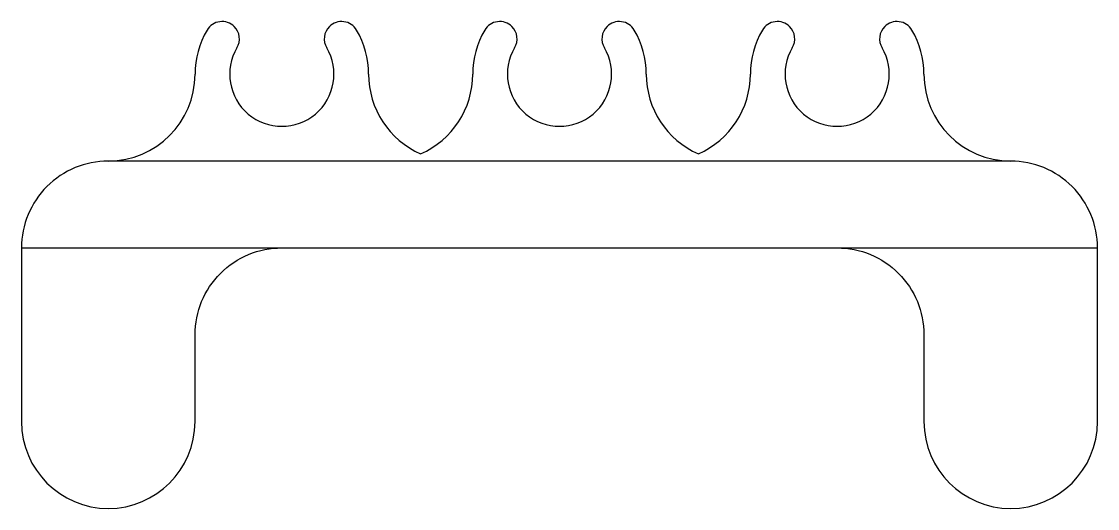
# Model space of a CAD drawing. Header units: millimetres. Extents: x 74.5 to 105.5, y 77.5 to 91.5.
import ezdxf

# ---------------------------------------------------------------- set-up
doc = ezdxf.new("R2010")
doc.units = ezdxf.units.MM

msp = doc.modelspace()

# ---------------------------------------------------------------- linework, layer by layer
for p, q in [((80.631, 91.369), (80.631, 91.369)), ((83.369, 91.369), (83.369, 91.369)), ((88.631, 91.369), (88.631, 91.369)), ((91.369, 91.369), (91.369, 91.369)), ((96.631, 91.369), (96.631, 91.369)), ((99.369, 91.369), (99.369, 91.369)), ((77, 87.5), (77, 87.5)), ((103, 87.5), (103, 87.5)), ((74.5, 85), (105.5, 85))]:
    msp.add_line(p, q)
msp.add_lwpolyline([(79.5, 80), (79.5, 82.5, -0.414214), (82, 85), (98, 85, -0.414214), (100.5, 82.5), (100.5, 80, 1), (105.5, 80), (105.5, 85, 0.414214), (103, 87.5), (77, 87.5, 0.414214), (74.5, 85), (74.5, 80, 1)], format="xyb", close=True)
for centre, radius, start, end in [((80.277, 91.016), 0.5, 45, 149.4775), ((83.723, 91.016), 0.5, 30.5225, 135), ((88.277, 91.016), 0.5, 45, 149.4775), ((91.723, 91.016), 0.5, 30.5225, 135), ((96.277, 91.016), 0.5, 45, 149.4775), ((99.723, 91.016), 0.5, 30.5225, 135), ((82, 90), 2.5, 149.4775, 180), ((80.277, 91.016), 0.5, 329.4775, 45), ((83.723, 91.016), 0.5, 135, 210.5225), ((82, 90), 2.5, 0, 30.5225), ((90, 90), 2.5, 149.4775, 180), ((88.277, 91.016), 0.5, 329.4775, 45), ((91.723, 91.016), 0.5, 135, 210.5225), ((90, 90), 2.5, 0, 30.5225), ((98, 90), 2.5, 149.4775, 180), ((96.277, 91.016), 0.5, 329.4775, 45), ((99.723, 91.016), 0.5, 135, 210.5225), ((98, 90), 2.5, 0, 30.5225), ((82, 90), 1.5, 149.4775, 30.5225), ((90, 90), 1.5, 149.4775, 30.5225), ((98, 90), 1.5, 149.4775, 30.5225), ((77, 90), 2.5, 270, 0), ((87, 90), 2.5, 180, 246.4218), ((85, 90), 2.5, 293.5782, 0), ((95, 90), 2.5, 180, 246.4218), ((93, 90), 2.5, 293.5782, 0), ((103, 90), 2.5, 180, 270), ((103, 80), 2.5, 270, 0)]:
    msp.add_arc(centre, radius, start, end)

doc.saveas('drawing.dxf')
